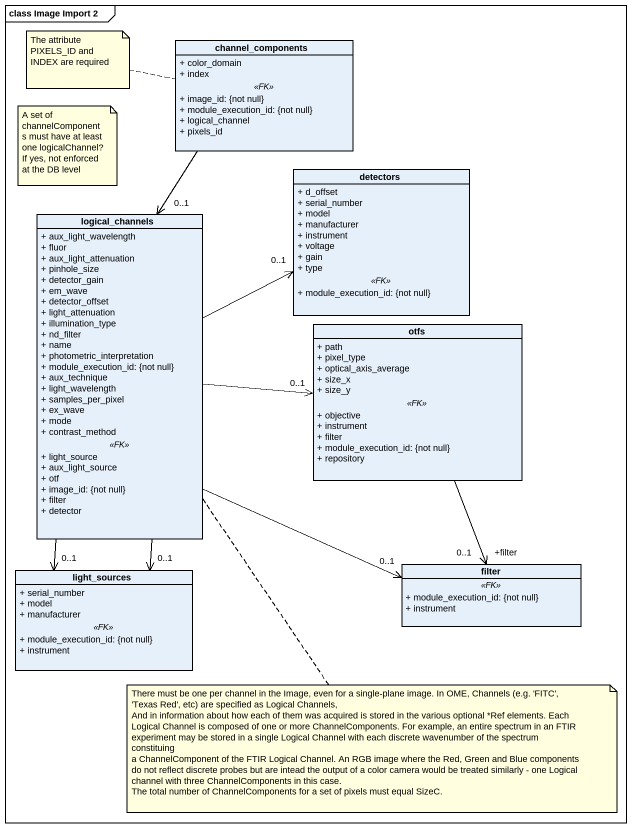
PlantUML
@startuml
mainframe class Image Import 2
hide circle
hide empty members
skinparam classAttributeIconSize 0
class channel_components {
  + color_domain
  + index
  .. <<FK>> ..
  + image_id: {not null}
  + module_execution_id: {not null}
  + logical_channel
  + pixels_id
}
class detectors {
  + d_offset
  + serial_number
  + model
  + manufacturer
  + instrument
  + voltage
  + gain
  + type
  .. <<FK>> ..
  + module_execution_id: {not null}
}
class logical_channels {
  + aux_light_wavelength
  + fluor
  + aux_light_attenuation
  + pinhole_size
  + detector_gain
  + em_wave
  + detector_offset
  + light_attenuation
  + illumination_type
  + nd_filter
  + name
  + photometric_interpretation
  + module_execution_id: {not null}
  + aux_technique
  + light_wavelength
  + samples_per_pixel
  + ex_wave
  + mode
  + contrast_method
  .. <<FK>> ..
  + light_source
  + aux_light_source
  + otf
  + image_id: {not null}
  + filter
  + detector
}
class otfs {
  + path
  + pixel_type
  + optical_axis_average
  + size_x
  + size_y
  .. <<FK>> ..
  + objective
  + instrument
  + filter
  + module_execution_id: {not null}
  + repository
}
class light_sources {
  + serial_number
  + model
  + manufacturer
  .. <<FK>> ..
  + module_execution_id: {not null}
  + instrument
}
class filter {
  .. <<FK>> ..
  + module_execution_id: {not null}
  + instrument
}
channel_components --> "0..1" logical_channels
logical_channels -right-> "0..1" detectors
logical_channels -right-> "0..1" otfs
logical_channels --> "0..1" light_sources
logical_channels --> "0..1" light_sources
logical_channels -right-> "0..1" filter
otfs --> "+filter\n0..1" filter
note left of channel_components : The attribute PIXELS_ID and INDEX are required
note as N2
  A set of channelComponents must have at least one logicalChannel?
  If yes, not enforced at the DB level
end note
note bottom of logical_channels
  There must be one per channel in the Image, even for a single-plane image. In OME, Channels (e.g. 'FITC', 'Texas Red', etc) are specified as Logical Channels,
  And in information about how each of them was acquired is stored in the various optional *Ref elements. Each Logical Channel is composed of one or more ChannelComponents. For example, an entire spectrum in an FTIR experiment may be stored in a single Logical Channel with each discrete wavenumber of the spectrum constituing
  a ChannelComponent of the FTIR Logical Channel. An RGB image where the Red, Green and Blue components do not reflect discrete probes but are intead the output of a color camera would be treated similarly - one Logical channel with three ChannelComponents in this case.
  The total number of ChannelComponents for a set of pixels must equal SizeC.
end note
@enduml
